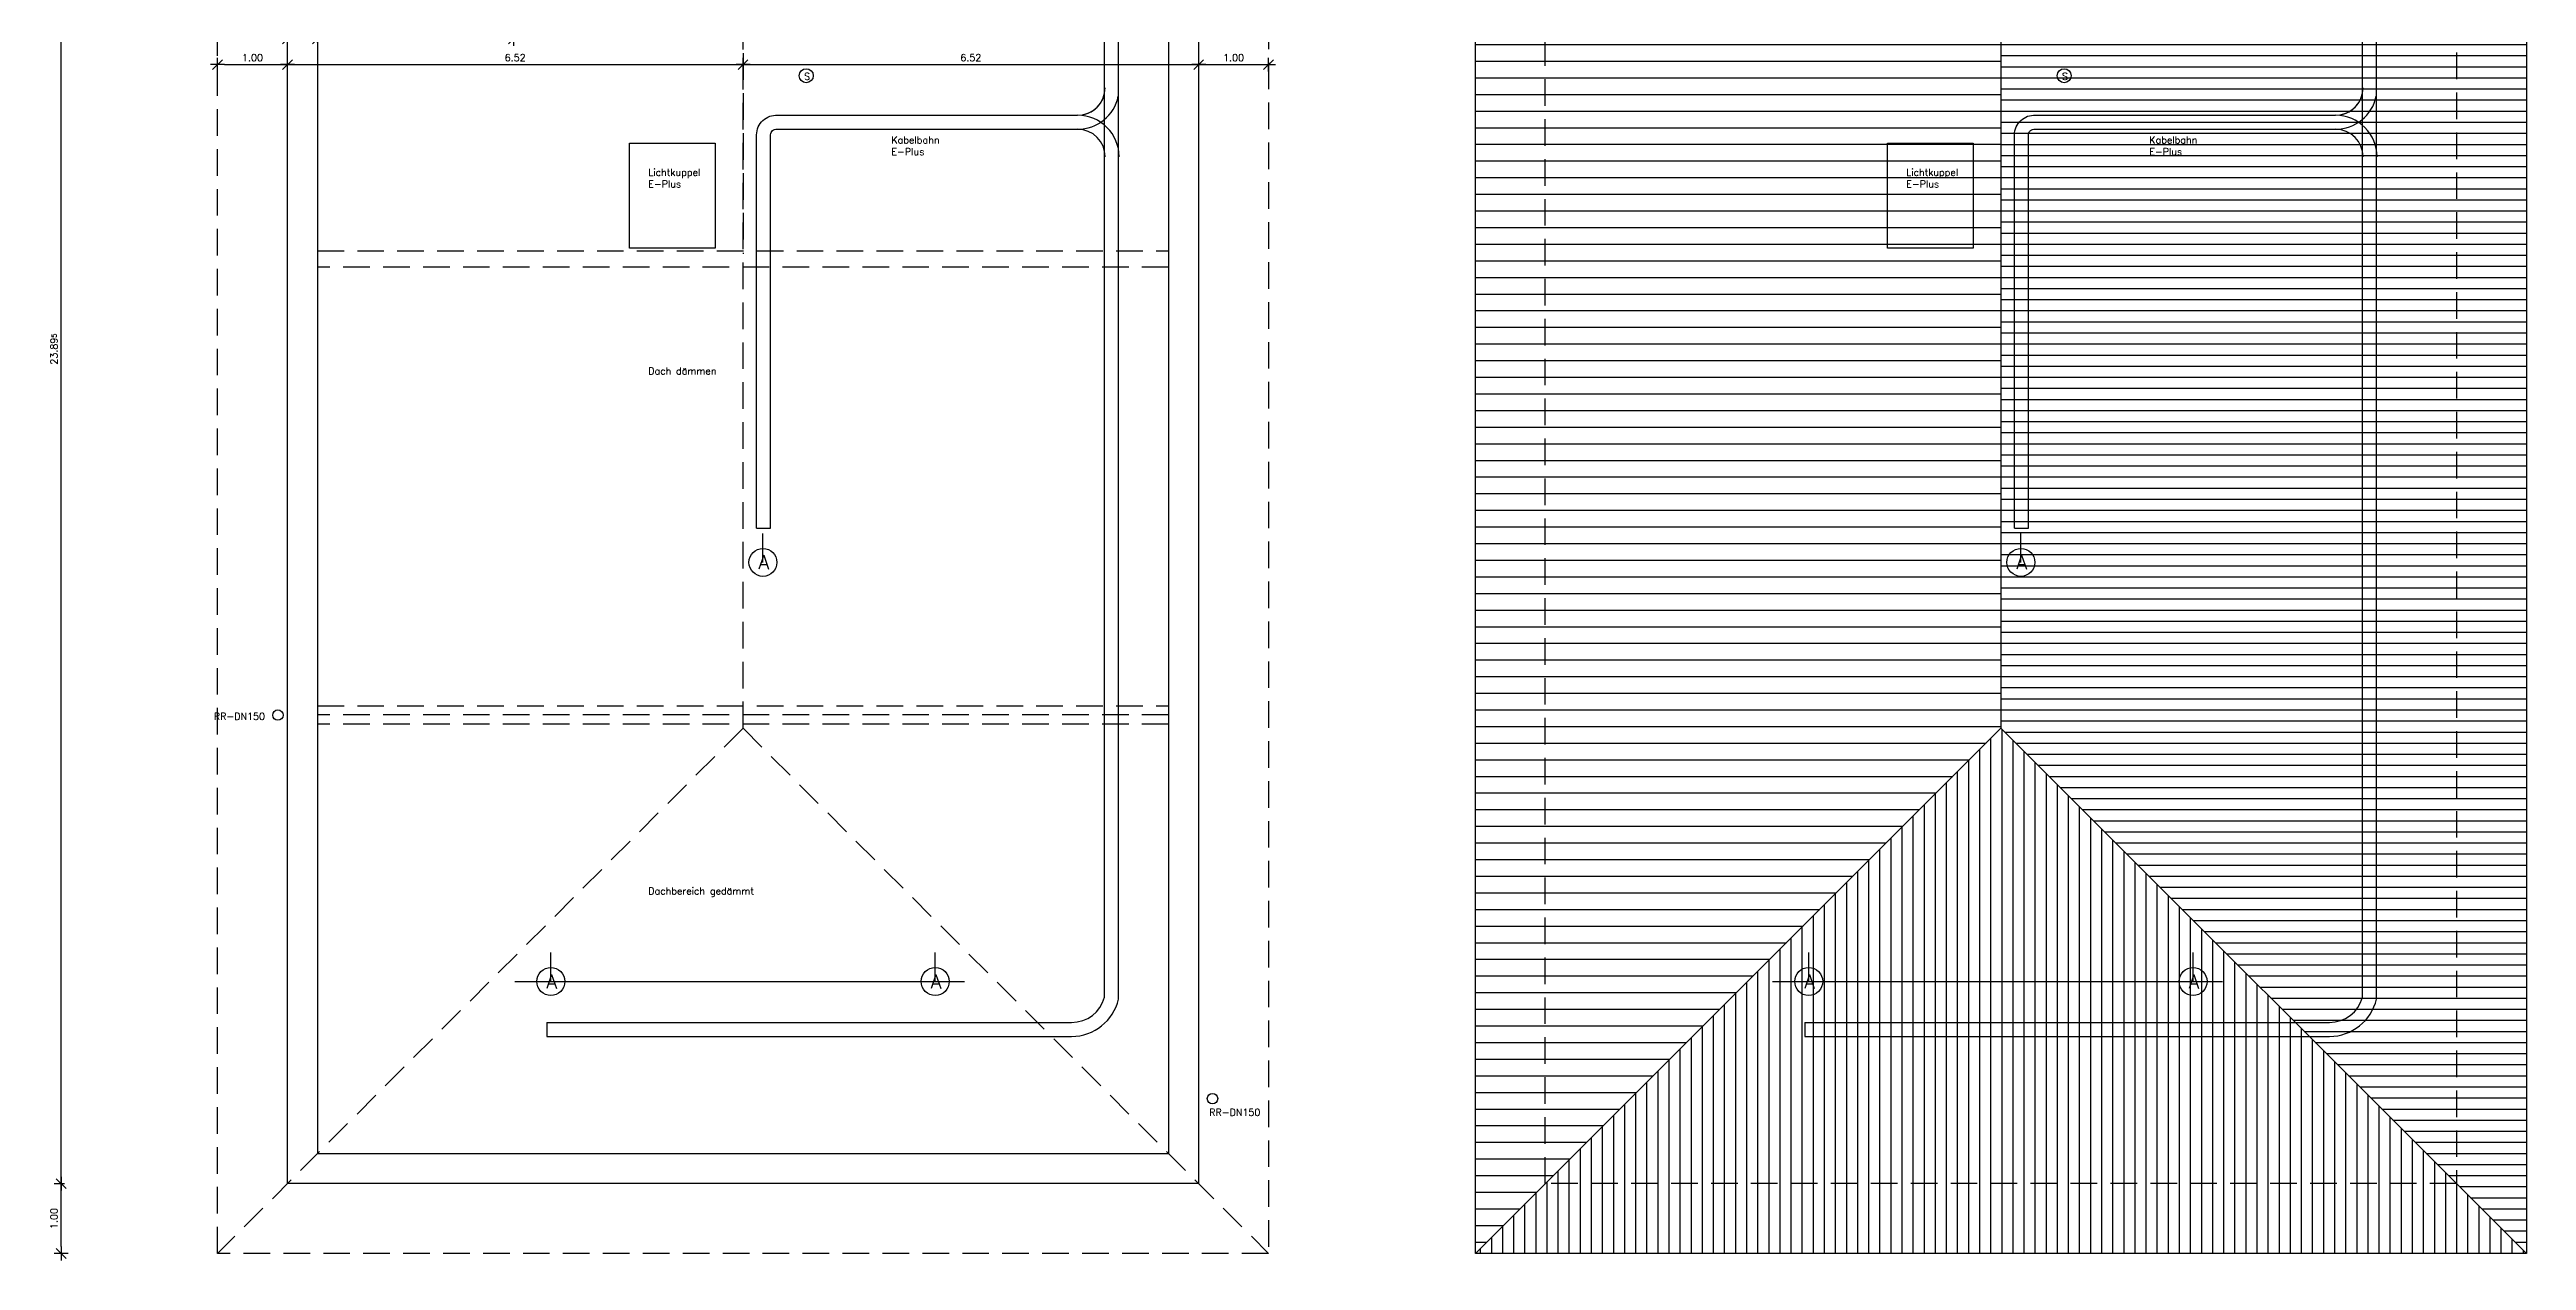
# Model space of a CAD drawing. Header units: metres. Extents: x 109.2 to 144.7, y -337.4 to -301.2.
# Drawn here: x 109.22 to 144.66, y -337.45 to -320.11 of the extents above; entities that cross this region are included whole.
import ezdxf

# ---------------------------------------------------------------- set-up
doc = ezdxf.new("R2010")
doc.units = ezdxf.units.M
doc.header["$LTSCALE"] = 0.03
doc.linetypes.add('STRICHLINIE', pattern=[19.05, 12.7, -6.35])
doc.layers.get('0').update_dxf_attribs({"linetype": 'CONTINUOUS'})
doc.layers.get('Defpoints').update_dxf_attribs({"linetype": 'CONTINUOUS'})
for name, color, linetype in [('A_ansicht', 9, 'CONTINUOUS'), ('A_ANTENNEN', 3, 'CONTINUOUS'), ('A_schraffur', 10, 'CONTINUOUS'), ('A_text', 5, 'CONTINUOUS'), ('A_verdeckt', 8, 'STRICHLINIE'), ('A_wände', 6, 'CONTINUOUS'), ('A_WÄNDE_NEU', 6, 'CONTINUOUS'), ('CKMA0002', 2, 'CONTINUOUS')]:
    doc.layers.add(name, color=color, linetype=linetype)
doc.styles.add('SIMPLEX', font='simplex.shx', dxfattribs={"height": 0.1})
doc.styles.get("Standard").update_dxf_attribs({"font": 'txt', "height": 1})
doc.dimstyles.get("Standard").update_dxf_attribs({"dimtxt": 0.18, "dimasz": 0.18, "dimexe": 0.18, "dimexo": 0.0625, "dimgap": 0.09, "dimtad": 0, "dimtih": 1, "dimtoh": 1, "dimzin": 0, "dimdsep": 46, "dimlunit": 3, "dimtxsty": 'Standard', "dimcen": 0.09, "dimadec": 0, "dimazin": 0, "dimtfac": 1, "dimtofl": 0, "dimtmove": 2, "dimatfit": 3, "dimfxl": 1, "dimtolj": 1, "dimtzin": 0, "dimarcsym": 0})

# ---------------------------------------------------------------- blocks, each defined once
blk = doc.blocks.new('DIMCROSS')
at = {"color": 0, "linetype": 'ByBlock'}
blk.add_line((-1, 0), (1, 0), dxfattribs=at)
at = {"linetype": 'ByBlock'}
blk.add_line((-0.707107, -0.707107), (0.707107, 0.707107), dxfattribs=at)
blk = doc.blocks.new('*D15')
at = {"layer": 'CKMA0002', "color": 1, "lineweight": -2}
for p, q in [((112.625, -320.06), (112.625, -319.86)), ((112.725, -319.96), (112.955, -319.96)), ((113.055, -320.01), (113.055, -319.86))]:
    blk.add_line(p, q, dxfattribs=at)
at = {"layer": 'Defpoints', "color": 0}
for p in [(113.055, -319.96), (112.625, -320.919), (113.055, -320.869)]:
    blk.add_point(p, dxfattribs=at)
at = {"layer": 'CKMA0002', "color": 1, "lineweight": -2, "xscale": 0.1, "yscale": 0.1, "zscale": 0.1, "rotation": 180}
blk.add_blockref('DIMCROSS', (112.625, -319.96), dxfattribs=at)
at = {"layer": 'CKMA0002', "color": 1, "lineweight": -2, "xscale": 0.1, "yscale": 0.1, "zscale": 0.1}
blk.add_blockref('DIMCROSS', (113.055, -319.96), dxfattribs=at)
at = {"layer": 'CKMA0002', "color": 3, "insert": (112.84, -319.86), "char_height": 0.1, "attachment_point": 5, "style": 'SIMPLEX'}
blk.add_mtext('\\A1;43{\\A1\\H0.7x\\S;}', dxfattribs=at)
blk = doc.blocks.new('*D16')
at = {"layer": 'CKMA0002', "color": 1, "lineweight": -2}
for p, q in [((113.155, -319.96), (115.76, -319.96)), ((115.86, -319.91), (115.86, -320.06))]:
    blk.add_line(p, q, dxfattribs=at)
at = {"layer": 'Defpoints', "color": 0}
for p in [(115.86, -315.162), (115.86, -319.96), (113.055, -320.869)]:
    blk.add_point(p, dxfattribs=at)
at = {"layer": 'CKMA0002', "color": 1, "lineweight": -2, "xscale": 0.1, "yscale": 0.1, "zscale": 0.1, "rotation": 180}
blk.add_blockref('DIMCROSS', (113.055, -319.96), dxfattribs=at)
at = {"layer": 'CKMA0002', "color": 1, "lineweight": -2, "xscale": 0.1, "yscale": 0.1, "zscale": 0.1}
blk.add_blockref('DIMCROSS', (115.86, -319.96), dxfattribs=at)
at = {"layer": 'CKMA0002', "color": 3, "insert": (114.457, -319.86), "char_height": 0.1, "attachment_point": 5, "style": 'SIMPLEX'}
blk.add_mtext('\\A1;2.80{\\A1\\H0.7x\\S5;}', dxfattribs=at)
blk = doc.blocks.new('*D35')
at = {"layer": 'CKMA0002', "color": 1, "lineweight": -2}
for p, q in [((109.437, -336.349), (109.287, -336.349)), ((109.387, -337.249), (109.387, -336.449)), ((109.487, -337.349), (109.287, -337.349))]:
    blk.add_line(p, q, dxfattribs=at)
at = {"layer": 'Defpoints', "color": 0}
for p in [(109.387, -336.349), (118.377, -336.349), (118.427, -337.349)]:
    blk.add_point(p, dxfattribs=at)
at = {"layer": 'CKMA0002', "color": 1, "lineweight": -2, "xscale": 0.1, "yscale": 0.1, "zscale": 0.1}
for p, rotation in [((109.387, -336.349), 90), ((109.387, -337.349), 270)]:
    blk.add_blockref('DIMCROSS', p, dxfattribs=dict(at, rotation=rotation))
at = {"layer": 'CKMA0002', "color": 3, "insert": (109.287, -336.849), "char_height": 0.1, "attachment_point": 5, "rotation": 90, "style": 'SIMPLEX'}
blk.add_mtext('\\A1;1.00{\\A1\\H0.7x\\S;}', dxfattribs=at)
blk = doc.blocks.new('*D36')
at = {"layer": 'CKMA0002', "color": 1, "lineweight": -2}
for p, q in [((109.437, -312.454), (109.287, -312.454)), ((109.387, -336.249), (109.387, -312.554))]:
    blk.add_line(p, q, dxfattribs=at)
at = {"layer": 'Defpoints', "color": 0}
for p in [(109.387, -312.454), (123.923, -312.454), (118.377, -336.349)]:
    blk.add_point(p, dxfattribs=at)
at = {"layer": 'CKMA0002', "color": 1, "lineweight": -2, "xscale": 0.1, "yscale": 0.1, "zscale": 0.1}
for p, rotation in [((109.387, -312.454), 90), ((109.387, -336.349), 270)]:
    blk.add_blockref('DIMCROSS', p, dxfattribs=dict(at, rotation=rotation))
at = {"layer": 'CKMA0002', "color": 3, "insert": (109.287, -324.401), "char_height": 0.1, "attachment_point": 5, "rotation": 90, "style": 'SIMPLEX'}
blk.add_mtext('\\A1;23.89{\\A1\\H0.7x\\S5;}', dxfattribs=at)
blk = doc.blocks.new('*D39')
at = {"layer": 'CKMA0002', "color": 1, "lineweight": -2}
for p, q in [((111.625, -320.428), (111.625, -320.228)), ((111.725, -320.328), (112.525, -320.328)), ((112.625, -320.378), (112.625, -320.228))]:
    blk.add_line(p, q, dxfattribs=at)
at = {"layer": 'Defpoints', "color": 0}
for p in [(112.625, -320.328), (111.625, -320.983), (112.625, -320.933)]:
    blk.add_point(p, dxfattribs=at)
at = {"layer": 'CKMA0002', "color": 1, "lineweight": -2, "xscale": 0.1, "yscale": 0.1, "zscale": 0.1, "rotation": 180}
blk.add_blockref('DIMCROSS', (111.625, -320.328), dxfattribs=at)
at = {"layer": 'CKMA0002', "color": 1, "lineweight": -2, "xscale": 0.1, "yscale": 0.1, "zscale": 0.1}
blk.add_blockref('DIMCROSS', (112.625, -320.328), dxfattribs=at)
at = {"layer": 'CKMA0002', "color": 3, "insert": (112.125, -320.228), "char_height": 0.1, "attachment_point": 5, "style": 'SIMPLEX'}
blk.add_mtext('\\A1;1.00{\\A1\\H0.7x\\S;}', dxfattribs=at)
blk = doc.blocks.new('*D40')
at = {"layer": 'CKMA0002', "color": 1, "lineweight": -2}
for p, q in [((112.725, -320.328), (119.045, -320.328)), ((119.145, -320.378), (119.145, -320.228))]:
    blk.add_line(p, q, dxfattribs=at)
at = {"layer": 'Defpoints', "color": 0}
for p in [(119.145, -320.328), (112.625, -320.933), (119.145, -320.933)]:
    blk.add_point(p, dxfattribs=at)
at = {"layer": 'CKMA0002', "color": 1, "lineweight": -2, "xscale": 0.1, "yscale": 0.1, "zscale": 0.1, "rotation": 180}
blk.add_blockref('DIMCROSS', (112.625, -320.328), dxfattribs=at)
at = {"layer": 'CKMA0002', "color": 1, "lineweight": -2, "xscale": 0.1, "yscale": 0.1, "zscale": 0.1}
blk.add_blockref('DIMCROSS', (119.145, -320.328), dxfattribs=at)
at = {"layer": 'CKMA0002', "color": 3, "insert": (115.885, -320.228), "char_height": 0.1, "attachment_point": 5, "style": 'SIMPLEX'}
blk.add_mtext('\\A1;6.52{\\A1\\H0.7x\\S;}', dxfattribs=at)
blk = doc.blocks.new('*D41')
at = {"layer": 'CKMA0002', "color": 1, "lineweight": -2}
for p, q in [((119.245, -320.328), (125.565, -320.328)), ((125.665, -320.378), (125.665, -320.228))]:
    blk.add_line(p, q, dxfattribs=at)
at = {"layer": 'Defpoints', "color": 0}
for p in [(125.665, -320.328), (119.145, -320.933), (125.665, -320.933)]:
    blk.add_point(p, dxfattribs=at)
at = {"layer": 'CKMA0002', "color": 1, "lineweight": -2, "xscale": 0.1, "yscale": 0.1, "zscale": 0.1, "rotation": 180}
blk.add_blockref('DIMCROSS', (119.145, -320.328), dxfattribs=at)
at = {"layer": 'CKMA0002', "color": 1, "lineweight": -2, "xscale": 0.1, "yscale": 0.1, "zscale": 0.1}
blk.add_blockref('DIMCROSS', (125.665, -320.328), dxfattribs=at)
at = {"layer": 'CKMA0002', "color": 3, "insert": (122.405, -320.228), "char_height": 0.1, "attachment_point": 5, "style": 'SIMPLEX'}
blk.add_mtext('\\A1;6.52{\\A1\\H0.7x\\S;}', dxfattribs=at)
blk = doc.blocks.new('*D42')
at = {"layer": 'CKMA0002', "color": 1, "lineweight": -2}
for p, q in [((125.765, -320.328), (126.565, -320.328)), ((126.665, -320.428), (126.665, -320.228))]:
    blk.add_line(p, q, dxfattribs=at)
at = {"layer": 'Defpoints', "color": 0}
for p in [(126.665, -320.328), (125.665, -320.933), (126.665, -320.933)]:
    blk.add_point(p, dxfattribs=at)
at = {"layer": 'CKMA0002', "color": 1, "lineweight": -2, "xscale": 0.1, "yscale": 0.1, "zscale": 0.1, "rotation": 180}
blk.add_blockref('DIMCROSS', (125.665, -320.328), dxfattribs=at)
at = {"layer": 'CKMA0002', "color": 1, "lineweight": -2, "xscale": 0.1, "yscale": 0.1, "zscale": 0.1}
blk.add_blockref('DIMCROSS', (126.665, -320.328), dxfattribs=at)
at = {"layer": 'CKMA0002', "color": 3, "insert": (126.165, -320.228), "char_height": 0.1, "attachment_point": 5, "style": 'SIMPLEX'}
blk.add_mtext('\\A1;1.00{\\A1\\H0.7x\\S;}', dxfattribs=at)
blk = doc.blocks.new('A$C71C050DC')
at = {"layer": 'A_ansicht', "color": 3}
for centre in [(6.737, 15.731), (-6.608, 10.274), (-6.63, -10.246), (6.743, -15.738)]:
    blk.add_circle(centre, 0.075, dxfattribs=at)
at = {"layer": 'A_text', "linetype": 'Continuous', "char_height": 0.1, "width": 1, "attachment_point": 1, "style": 'SIMPLEX'}
for insert in [(6.69, 15.587), (-7.069, 10.167), (-7.547, -10.214), (6.696, -15.882)]:
    blk.add_mtext('RR-DN150', dxfattribs=dict(at, insert=insert))

msp = doc.modelspace()

# ---------------------------------------------------------------- hatches: boundary and pattern name
at = {"layer": 'A_ansicht'}
h = msp.add_hatch(dxfattribs=at)
h.set_pattern_fill('ANSI31', color=256, scale=0.075, angle=135, style=0)
h.paths.add_polyline_path([(134.42743, -306.81266, -0.0172971), (134.82453, -306.63833), (130.62485, -302.43865), (130.62485, -336.34864), (137.14485, -329.82864), (137.14485, -316.99342, -0.18050947), (134.17101, -315.88364), (132.95332, -317.12624, -0.53375239)])
h.paths.add_polyline_path([(130.62485, -302.43865), (129.62485, -301.43865), (129.62485, -337.34864), (130.62485, -336.34864)])
h = msp.add_hatch(dxfattribs=at)
h.set_pattern_fill('ANSI31', color=256, scale=0.05, angle=135, style=0)
h.paths.add_polyline_path([(143.66485, -302.43865), (138.08945, -308.01405, -0.90032116), (137.14485, -316.99342), (137.14485, -329.82864), (143.66485, -336.34864)])
h.paths.add_polyline_path([(144.66485, -301.43865), (143.66485, -302.43865), (143.66485, -336.34864), (144.66485, -337.34864)])
h = msp.add_hatch(dxfattribs=at)
h.set_pattern_fill('ANSI31', color=256, scale=0.05, angle=45, style=0)
h.paths.add_polyline_path([(137.14485, -329.82864), (130.62485, -336.34864), (143.66485, -336.34864)])
h.paths.add_polyline_path([(143.66485, -336.34864), (130.62485, -336.34864), (129.62485, -337.34864), (144.66485, -337.34864)])

# ---------------------------------------------------------------- linework, layer by layer
at = {"layer": 'A_ansicht', "linetype": 'STRICHLINIE'}
for p, q in [((119.1448, -315.59342), (119.1448, -323.03853)), ((119.1448, -329.82864), (119.1448, -315.74876)), ((119.1448, -329.82864), (111.6248, -337.34864)), ((119.1448, -329.82864), (126.6648, -337.34864))]:
    msp.add_line(p, q, dxfattribs=at)
at = {"layer": 'A_ansicht', "linetype": 'Continuous'}
for p, q in [((137.14485, -315.59342), (137.14485, -329.82864)), ((137.14485, -329.82864), (129.62485, -337.34864)), ((137.14485, -329.82864), (144.66485, -337.34864))]:
    msp.add_line(p, q, dxfattribs=at)
at = {"layer": 'A_ansicht', "linetype": 'STRICHLINIE'}
msp.add_lwpolyline([(111.6248, -301.43865), (126.6648, -301.43865), (126.6648, -337.34864), (111.6248, -337.34864)], close=True, dxfattribs=at)
at = {"layer": 'A_ansicht', "linetype": 'Continuous'}
msp.add_lwpolyline([(129.62485, -301.43865), (144.66485, -301.43865), (144.66485, -337.34864), (129.62485, -337.34864)], close=True, dxfattribs=at)
at = {"layer": 'A_ANTENNEN'}
for p, q in [((119.33953, -326.96616), (119.53953, -326.96616)), ((137.33958, -326.96616), (137.53958, -326.96616)), ((116.33871, -334.04017), (116.33871, -334.24017)), ((134.33876, -334.04017), (134.33876, -334.24017))]:
    msp.add_line(p, q, dxfattribs=at)
for points in [[(116.33871, -334.24017), (123.84633, -334.24017, 0.34908403), (124.51922, -333.70519), (124.51922, -305.4485, 0.43143443), (123.75515, -304.72782), (116.03651, -304.72782)], [(134.33876, -334.24017), (141.84638, -334.24017, 0.34908403), (142.51927, -333.70519), (142.51927, -305.4485, 0.43143443), (141.7552, -304.72782), (134.03656, -304.72782)], [(116.33871, -334.04017), (123.84633, -334.04017, 0.33717312), (124.31922, -333.68038), (124.31922, -305.4485, 0.43449038), (123.76147, -304.92782), (116.03651, -304.92782)], [(134.33876, -334.04017), (141.84638, -334.04017, 0.33717312), (142.31927, -333.68038), (142.31927, -305.4485, 0.43449038), (141.76152, -304.92782), (134.03656, -304.92782)], [(119.33953, -326.96616), (119.33953, -321.33169, -0.43694442), (119.64057, -321.05297), (123.93207, -321.05297, 0.35548292), (124.31922, -320.73791, 3.21678072)], [(137.33958, -326.96616), (137.33958, -321.33169, -0.43694442), (137.64062, -321.05297), (141.93212, -321.05297, 0.35548292), (142.31927, -320.73791, 3.21678072)], [(119.53953, -326.96616), (119.53953, -321.33169, -0.45716918), (119.63052, -321.25297), (123.93207, -321.25297, 0.35548292), (124.51505, -320.77854, 0.35548292)], [(137.53958, -326.96616), (137.53958, -321.33169, -0.45716918), (137.63057, -321.25297), (141.93212, -321.25297, 0.35548292), (142.5151, -320.77854, 0.35548292)]]:
    msp.add_lwpolyline(points, format="xyb", dxfattribs=at)
for points in [[(117.5202, -321.45405), (118.74598, -321.45405), (118.74598, -322.95405), (117.5202, -322.95405)], [(135.52025, -321.45405), (136.74603, -321.45405), (136.74603, -322.95405), (135.52025, -322.95405)]]:
    msp.add_lwpolyline(points, close=True, dxfattribs=at)
for centre, radius in [((120.04967, -320.48584), 0.1), ((138.04972, -320.48584), 0.1), ((119.43003, -327.45405), 0.2), ((137.43008, -327.45405), 0.2), ((116.3948, -333.45405), 0.2), ((121.8948, -333.45405), 0.2), ((134.39485, -333.45405), 0.2), ((139.89485, -333.45405), 0.2)]:
    msp.add_circle(centre, radius, dxfattribs=at)
for centre, radius, start, end in [((123.93207, -320.65758), 0.3954, 270, 0), ((141.93212, -320.65758), 0.3954, 270, 0), ((123.93207, -321.64837), 0.5954, 0, 90), ((141.93212, -321.64837), 0.5954, 0, 90), ((123.93207, -321.64837), 0.3954, 0, 90), ((141.93212, -321.64837), 0.3954, 0, 90)]:
    msp.add_arc(centre, radius, start, end, dxfattribs=at)
at = {"layer": 'A_schraffur'}
for p, q in [((119.43003, -327.45405), (119.43003, -327.03805)), ((137.43008, -327.45405), (137.43008, -327.03805)), ((116.3948, -333.45405), (116.3948, -333.03805)), ((121.8948, -333.45405), (121.8948, -333.03805)), ((134.39485, -333.45405), (134.39485, -333.03805)), ((139.89485, -333.45405), (139.89485, -333.03805)), ((115.87759, -333.45405), (122.31536, -333.45405)), ((133.87764, -333.45405), (140.31541, -333.45405))]:
    msp.add_line(p, q, dxfattribs=at)
at = {"layer": 'A_verdeckt', "color": 8}
for p, q in [((113.0548, -322.99374), (125.2348, -322.99374)), ((125.2348, -323.22874), (113.0548, -323.22874)), ((113.0548, -329.50868), (125.2348, -329.50868)), ((125.2348, -329.76868), (113.0548, -329.76868))]:
    msp.add_line(p, q, dxfattribs=at)
at = {"layer": 'A_verdeckt'}
msp.add_line((125.2348, -329.63628), (113.0548, -329.63628), dxfattribs=at)
msp.add_lwpolyline([(130.62485, -302.43865), (143.66485, -302.43865), (143.66485, -336.34864), (130.62485, -336.34864)], close=True, dxfattribs=at)
at = {"layer": 'A_wände', "linetype": 'Continuous'}
for p, q in [((113.0548, -302.86865), (113.0548, -335.91864)), ((125.2348, -302.86865), (125.2348, -335.91864)), ((113.0548, -335.91864), (125.2348, -335.91864))]:
    msp.add_line(p, q, dxfattribs=at)
msp.add_lwpolyline([(112.6248, -302.43865), (125.6648, -302.43865), (125.6648, -336.34864), (112.6248, -336.34864)], close=True, dxfattribs=at)

# ---------------------------------------------------------------- block references
at = {"layer": 'A_WÄNDE_NEU', "color": 7}
msp.add_blockref('A$C71C050DC', (119.1198, -319.39365), dxfattribs=at)

# ---------------------------------------------------------------- texts
at = {"layer": 'A_ANTENNEN', "char_height": 0.1, "width": 2.3744, "attachment_point": 1, "style": 'SIMPLEX'}
for s, insert in [('Kabelbahn\\PE-Plus', (121.26714, -321.35883)), ('Kabelbahn\\PE-Plus', (139.26719, -321.35883)), ('Lichtkuppel\\PE-Plus', (117.78834, -321.8176)), ('Lichtkuppel\\PE-Plus', (135.78839, -321.8176))]:
    msp.add_mtext(s, dxfattribs=dict(at, insert=insert))
at = {"layer": 'A_text', "attachment_point": 1, "style": 'SIMPLEX'}
for s, insert, char_height, width in [('S', (120.01908, -320.44712), 0.1, 1), ('S', (138.01913, -320.44712), 0.1, 1), ('Dach dämmen', (117.78834, -324.66411), 0.1, 2.3744), ('A', (119.36364, -327.3527), 0.2, 1), ('A', (137.36369, -327.3527), 0.2, 1), ('Dachbereich gedämmt', (117.78834, -332.11013), 0.1, 2.3744), ('A', (116.32841, -333.3527), 0.2, 1), ('A', (121.82841, -333.3527), 0.2, 1), ('A', (134.32846, -333.3527), 0.2, 1), ('A', (139.82846, -333.3527), 0.2, 1)]:
    msp.add_mtext(s, dxfattribs=dict(at, insert=insert, char_height=char_height, width=width))

# ---------------------------------------------------------------- dimensions: what is measured, and where the dimension line sits
at = {"layer": 'CKMA0002'}
for base, p1, p2, text, override, picture, middle in [((109.38702, -312.45405), (118.37728, -336.34864), (123.92311, -312.45405), '23.89{\\A1\\H0.7x\\S5;}', {"dimtxt": 0.1, "dimasz": 0.1, "dimexe": 0.1, "dimexo": 14.486093, "dimgap": 0.05, "dimtad": 1, "dimtih": 0, "dimtoh": 0, "dimdec": 4, "dimrnd": 0.0025, "dimlunit": 2, "dimtxsty": 'SIMPLEX', "dimblk": 'DIMCROSS', "dimdle": 0.05, "dimse1": 1, "dimclrd": 1, "dimclre": 1, "dimclrt": 3, "dimtdec": 4, "dimtix": 1, "dimtmove": 0, "dimtvp": 1}, '*D36', (109.28702, -324.40134)), ((109.38702, -336.34864), (118.42728, -337.34864), (118.37728, -336.34864), '1.00{\\A1\\H0.7x\\S;}', {"dimtxt": 0.1, "dimasz": 0.1, "dimexe": 0.1, "dimexo": 8.940265, "dimgap": 0.05, "dimtad": 1, "dimtih": 0, "dimtoh": 0, "dimdec": 4, "dimrnd": 0.0025, "dimlunit": 2, "dimtxsty": 'SIMPLEX', "dimblk": 'DIMCROSS', "dimdle": 0.05, "dimclrd": 1, "dimclre": 1, "dimclrt": 3, "dimtdec": 4, "dimtix": 1, "dimtmove": 0, "dimtvp": 1}, '*D35', (109.28702, -336.84864))]:
    dim = msp.add_linear_dim(base=base, p1=p1, p2=p2, angle=90, text=text, dimstyle='Standard', override=override, dxfattribs=at)
    dim.commit()
    dim.dimension.update_dxf_attribs({"geometry": picture, "text_midpoint": middle})
for base, p1, p2, text, override, picture, middle in [((115.8598, -319.9602), (113.0548, -320.86895), (115.8598, -315.1625), '2.80{\\A1\\H0.7x\\S5;}', {"dimtxt": 0.1, "dimasz": 0.1, "dimexe": 0.1, "dimexo": 4.747707, "dimgap": 0.05, "dimtad": 1, "dimdec": 4, "dimrnd": 0.0025, "dimlunit": 2, "dimtxsty": 'SIMPLEX', "dimblk": 'DIMCROSS', "dimblk1": 'DIMCROSS', "dimblk2": 'DIMCROSS', "dimdle": 0.05, "dimse1": 1, "dimclrd": 1, "dimclre": 1, "dimclrt": 3, "dimtdec": 4, "dimtix": 1, "dimtmove": 0, "dimtvp": 1}, '*D16', (114.4573, -319.8602)), ((113.0548, -319.9602), (112.6248, -320.91895), (113.0548, -320.86895), '43{\\A1\\H0.7x\\S;}', {"dimtxt": 0.1, "dimasz": 0.1, "dimexe": 0.1, "dimexo": 0.858752, "dimgap": 0.05, "dimtad": 1, "dimdec": 4, "dimrnd": 0.0025, "dimlunit": 2, "dimtxsty": 'SIMPLEX', "dimblk": 'DIMCROSS', "dimblk1": 'DIMCROSS', "dimblk2": 'DIMCROSS', "dimdle": 0.05, "dimclrd": 1, "dimclre": 1, "dimclrt": 3, "dimtdec": 4, "dimtix": 1, "dimtmove": 0, "dimtvp": 1}, '*D15', (112.8398, -319.8602)), ((112.6248, -320.32754), (111.6248, -320.98338), (112.6248, -320.93338), '1.00{\\A1\\H0.7x\\S;}', {"dimtxt": 0.1, "dimasz": 0.1, "dimexe": 0.1, "dimexo": 0.555835, "dimgap": 0.05, "dimtad": 1, "dimtih": 0, "dimtoh": 0, "dimdec": 4, "dimrnd": 0.0025, "dimlunit": 2, "dimtxsty": 'SIMPLEX', "dimblk": 'DIMCROSS', "dimdle": 0.05, "dimclrd": 1, "dimclre": 1, "dimclrt": 3, "dimtdec": 4, "dimtix": 1, "dimtmove": 0, "dimtvp": 1}, '*D39', (112.1248, -320.22754)), ((119.1448, -320.32754), (112.6248, -320.93338), (119.1448, -320.93338), '6.52{\\A1\\H0.7x\\S;}', {"dimtxt": 0.1, "dimasz": 0.1, "dimexe": 0.1, "dimexo": 0.555835, "dimgap": 0.05, "dimtad": 1, "dimtih": 0, "dimtoh": 0, "dimdec": 4, "dimrnd": 0.0025, "dimlunit": 2, "dimtxsty": 'SIMPLEX', "dimblk": 'DIMCROSS', "dimdle": 0.05, "dimse1": 1, "dimclrd": 1, "dimclre": 1, "dimclrt": 3, "dimtdec": 4, "dimtix": 1, "dimtmove": 0, "dimtvp": 1}, '*D40', (115.8848, -320.22754)), ((125.6648, -320.32754), (119.1448, -320.93338), (125.6648, -320.93338), '6.52{\\A1\\H0.7x\\S;}', {"dimtxt": 0.1, "dimasz": 0.1, "dimexe": 0.1, "dimexo": 0.555835, "dimgap": 0.05, "dimtad": 1, "dimtih": 0, "dimtoh": 0, "dimdec": 4, "dimrnd": 0.0025, "dimlunit": 2, "dimtxsty": 'SIMPLEX', "dimblk": 'DIMCROSS', "dimdle": 0.05, "dimse1": 1, "dimclrd": 1, "dimclre": 1, "dimclrt": 3, "dimtdec": 4, "dimtix": 1, "dimtmove": 0, "dimtvp": 1}, '*D41', (122.4048, -320.22754)), ((126.6648, -320.32754), (125.6648, -320.93338), (126.6648, -320.93338), '1.00{\\A1\\H0.7x\\S;}', {"dimtxt": 0.1, "dimasz": 0.1, "dimexe": 0.1, "dimexo": 0.505835, "dimgap": 0.05, "dimtad": 1, "dimtih": 0, "dimtoh": 0, "dimdec": 4, "dimrnd": 0.0025, "dimlunit": 2, "dimtxsty": 'SIMPLEX', "dimblk": 'DIMCROSS', "dimdle": 0.05, "dimse1": 1, "dimclrd": 1, "dimclre": 1, "dimclrt": 3, "dimtdec": 4, "dimtix": 1, "dimtmove": 0, "dimtvp": 1}, '*D42', (126.1648, -320.22754))]:
    dim = msp.add_linear_dim(base=base, p1=p1, p2=p2, text=text, dimstyle='Standard', override=override, dxfattribs=at)
    dim.commit()
    dim.dimension.update_dxf_attribs({"geometry": picture, "text_midpoint": middle})

doc.saveas('drawing.dxf')
